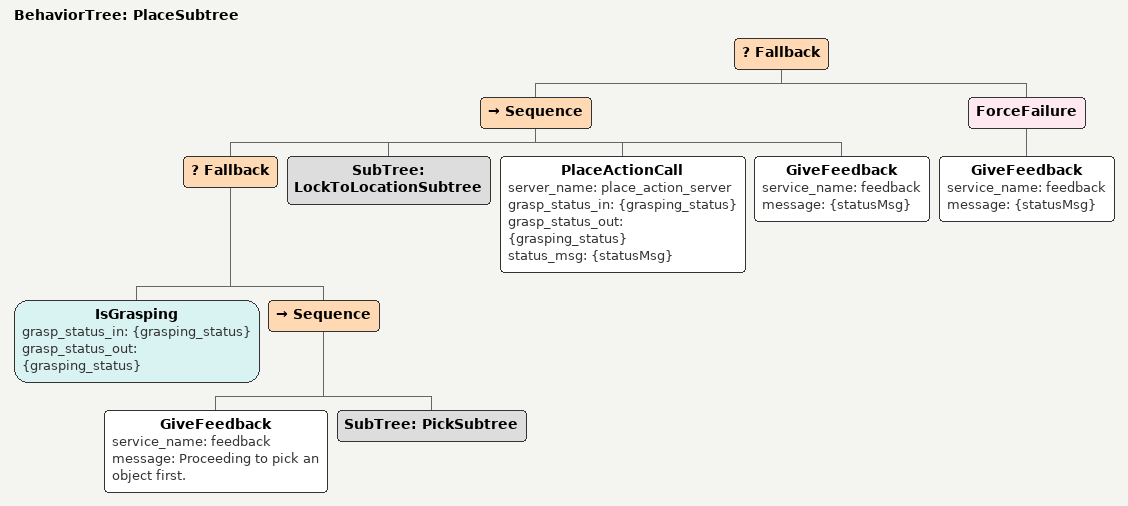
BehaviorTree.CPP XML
<root BTCPP_format="4">
    <BehaviorTree ID="PlaceSubtree">
        <Fallback>
            <Sequence>
                <Fallback>
                    <IsGrasping grasp_status_in="{grasping_status}"
                                grasp_status_out="{grasping_status}"/>
                    <Sequence>
                        <GiveFeedback service_name="feedback"
                                        message="Proceeding to pick an object first."/>
                        <SubTree ID="PickSubtree"/>
                    </Sequence>
                </Fallback>
                <SubTree ID="LockToLocationSubtree"/>
                <PlaceActionCall server_name = "place_action_server"
                                    grasp_status_in = "{grasping_status}"
                                    grasp_status_out= "{grasping_status}"
                                    status_msg="{statusMsg}"/>
                <GiveFeedback service_name="feedback"
                              message="{statusMsg}"/>
            </Sequence>
            <ForceFailure>
                <GiveFeedback service_name="feedback"
                              message="{statusMsg}"/>
            </ForceFailure>
        </Fallback>
    </BehaviorTree>
</root>
